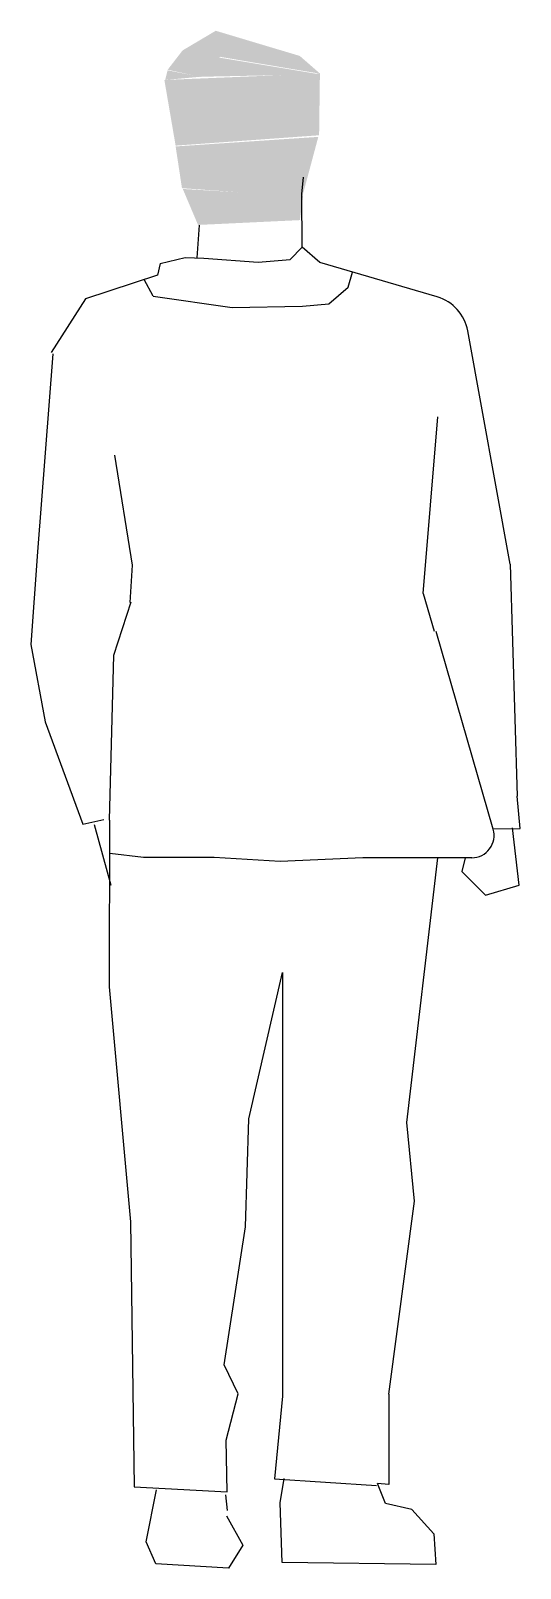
# Model space of a CAD drawing. Extents: x 304.1 to 309.6, y 157.3 to 174.6.
import ezdxf

# ---------------------------------------------------------------- set-up
doc = ezdxf.new("R2010")
doc.units = 0
doc.header["$LTSCALE"] = 12
doc.header["$MEASUREMENT"] = 0
doc.linetypes.add('HIDDEN', pattern=[0.375, 0.25, -0.125])
doc.layers.get('0').update_dxf_attribs({"linetype": 'CONTINUOUS'})

msp = doc.modelspace()

# ---------------------------------------------------------------- linework, layer by layer
for p, q in [((307.129, 172.723), (307.147, 172.915)), ((307.133, 172.129), (307.129, 172.723)), ((305.977, 172.377), (305.952, 172.009)), ((305.541, 171.948), (305.822, 172.015)), ((305.822, 172.015), (306.029, 172.007)), ((306.029, 172.007), (306.638, 171.964)), ((306.638, 171.964), (306.997, 171.992)), ((306.997, 171.992), (307.133, 172.129)), ((307.33, 171.957), (307.133, 172.129)), ((305.513, 171.817), (304.705, 171.551)), ((305.541, 171.948), (305.513, 171.817)), ((308.644, 171.573), (307.33, 171.957)), ((307.645, 171.682), (307.694, 171.85)), ((305.462, 171.58), (305.362, 171.767)), ((307.428, 171.494), (307.645, 171.682)), ((304.705, 171.551), (304.321, 170.951)), ((305.462, 171.58), (306.349, 171.455)), ((306.349, 171.455), (307.135, 171.469)), ((307.135, 171.469), (307.428, 171.494)), ((309.46, 168.581), (308.984, 171.195)), ((304.34, 170.936), (304.168, 168.718)), ((308.486, 168.254), (308.65, 170.229)), ((305.03, 169.802), (305.227, 168.57)), ((304.168, 168.718), (304.094, 167.683)), ((305.227, 168.57), (305.202, 168.151)), ((309.46, 168.581), (309.539, 165.982)), ((308.486, 168.254), (308.607, 167.831)), ((305.025, 167.562), (305.217, 168.16)), ((304.094, 167.683), (304.256, 166.815)), ((309.27, 165.615), (308.631, 167.827)), ((304.974, 165.716), (305.025, 167.562)), ((304.256, 166.815), (304.677, 165.672)), ((309.572, 165.62), (309.539, 165.982)), ((304.677, 165.672), (304.91, 165.724)), ((304.802, 165.668), (304.991, 164.989)), ((304.974, 165.716), (304.973, 163.851)), ((309.269, 165.618), (309.572, 165.62)), ((309.56, 164.989), (309.484, 165.631)), ((305.354, 165.298), (304.978, 165.341)), ((306.148, 165.298), (305.354, 165.298)), ((306.885, 165.254), (306.148, 165.298)), ((307.809, 165.295), (306.885, 165.254)), ((309.03, 165.295), (307.809, 165.295)), ((308.302, 162.329), (308.649, 165.295)), ((308.955, 165.295), (308.918, 165.14)), ((308.918, 165.14), (309.182, 164.875)), ((309.182, 164.875), (309.56, 164.989)), ((306.534, 162.373), (306.91, 164.008)), ((306.91, 164.008), (306.91, 159.267)), ((304.973, 163.851), (305.211, 161.219)), ((306.498, 161.164), (306.534, 162.373)), ((308.39, 161.449), (308.302, 162.329)), ((308.1, 159.287), (308.39, 161.449)), ((305.211, 161.219), (305.25, 158.252)), ((306.257, 159.616), (306.498, 161.164)), ((306.415, 159.293), (306.257, 159.616)), ((306.279, 158.772), (306.415, 159.293)), ((306.91, 159.267), (306.823, 158.342)), ((308.1, 159.287), (308.101, 158.277)), ((306.291, 158.197), (306.279, 158.772)), ((305.25, 158.252), (306.291, 158.197)), ((305.386, 157.636), (305.501, 158.216)), ((306.823, 158.342), (307.963, 158.268)), ((306.885, 158.071), (306.931, 158.346)), ((308.065, 158.065), (307.975, 158.29)), ((308.101, 158.277), (307.975, 158.29)), ((306.272, 158.161), (306.293, 157.988)), ((306.908, 157.405), (306.885, 158.071)), ((308.358, 157.998), (308.065, 158.065)), ((306.286, 157.927), (306.468, 157.599)), ((308.358, 157.998), (308.606, 157.727)), ((308.606, 157.727), (308.628, 157.382)), ((305.492, 157.39), (305.386, 157.636)), ((306.308, 157.34), (305.492, 157.39)), ((308.628, 157.382), (306.908, 157.405))]:
    msp.add_line(p, q)
at = {"linetype": 'HIDDEN'}
msp.add_line((306.468, 157.599), (306.308, 157.34), dxfattribs=at)
for centre, radius, start, end in [((308.508, 171.108), 0.484, 10.318, 73.6958), ((309.03, 165.545), 0.25, 270, 16.0998)]:
    msp.add_arc(centre, radius, start, end)
for points in [[(305.793, 174.333), (307.105, 174.271), (306.164, 174.553)], [(305.626, 174.117), (306, 174.035), (305.793, 174.333), (306.259, 174.314)], [(306.625, 174.191), (307.333, 174.072), (305.793, 174.333), (307.105, 174.271)], [(305.993, 174.038), (306.199, 174.253), (307.33, 174.065)], [(305.589, 174.002), (307.33, 174.074), (305.715, 173.267), (307.321, 173.383)], [(305.598, 174.002), (305.625, 174.11), (305.993, 174.038)], [(305.715, 173.258), (307.312, 173.365), (305.786, 172.791), (307.132, 172.693)], [(305.795, 172.782), (307.141, 172.702), (305.966, 172.379), (307.105, 172.433)]]:
    msp.add_solid(points)

doc.saveas('drawing.dxf')
